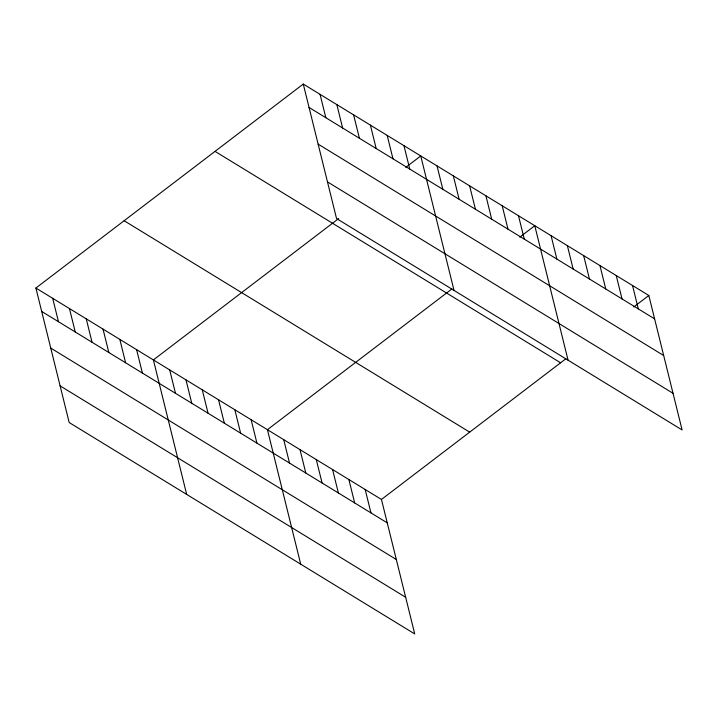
<?xml version="1.0" encoding="UTF-8"?>
<svg xmlns="http://www.w3.org/2000/svg" width="718" height="718" viewBox="0 0 718 718"><rect width="100%" height="100%" fill="white"/><g stroke="black" fill="none" stroke-linecap="round" stroke-linejoin="round"><path stroke-width="1.08" d="M35.9 288.044L381.455 499.459L414.735 633.94L69.179 422.525L35.9 288.044L303.265 84.06L648.821 295.475L682.1 429.956L336.545 218.541L303.265 84.06M338.699 218.541L153.392 359.924L186.671 494.406M405.751 167.384L420.748 155.941L454.027 290.422M451.846 288.986L267.428 429.696L300.707 564.168M519.787 237.155L534.784 225.712L568.064 360.185M381.455 499.459L565.883 358.749M633.823 306.918L648.821 295.475M309.054 107.458L654.61 318.873M318.119 144.112L663.683 355.527M327.471 181.887L673.026 393.293M215.032 151.372L560.587 362.787M124.133 220.731L469.689 432.146M41.689 311.441L387.244 522.857M50.763 348.095L396.318 559.51M60.106 385.871L405.67 597.277M632.531 285.513L638.32 308.902M616.241 275.541L622.03 298.939M599.952 265.579L605.741 288.968M583.653 255.608L589.451 279.006M567.364 245.646L573.152 269.035M551.074 235.675L556.863 259.072M518.495 215.741L524.284 239.139M502.205 205.779L507.994 229.168M485.915 195.808L491.704 219.205M469.626 185.845L475.415 209.234M453.336 175.874L459.125 199.272M437.038 165.912L442.835 189.301M403.965 145.673L409.754 169.071M387.181 135.406L392.97 158.804M370.398 125.138L376.187 148.536M353.615 114.871L359.404 138.26M336.832 104.595L342.621 127.992M320.048 94.327L325.837 117.725M365.166 489.488L370.955 512.885M348.876 479.525L354.665 502.923M332.587 469.563L338.375 492.952M316.297 459.592L322.086 482.99M300.007 449.63L305.796 473.018M283.718 439.658L289.507 463.056M251.129 419.725L256.927 443.123M234.84 409.763L240.629 433.151M218.55 399.791L224.339 423.189M202.261 389.829L208.049 413.218M185.971 379.858L191.76 403.256M169.681 369.896L175.47 393.284M136.608 349.657L142.397 373.055M119.825 339.39L125.614 362.787M103.033 329.122L108.831 352.52M86.25 318.855L92.039 342.244M69.466 308.578L75.255 331.976M52.683 298.311L58.472 321.709"/></g></svg>
